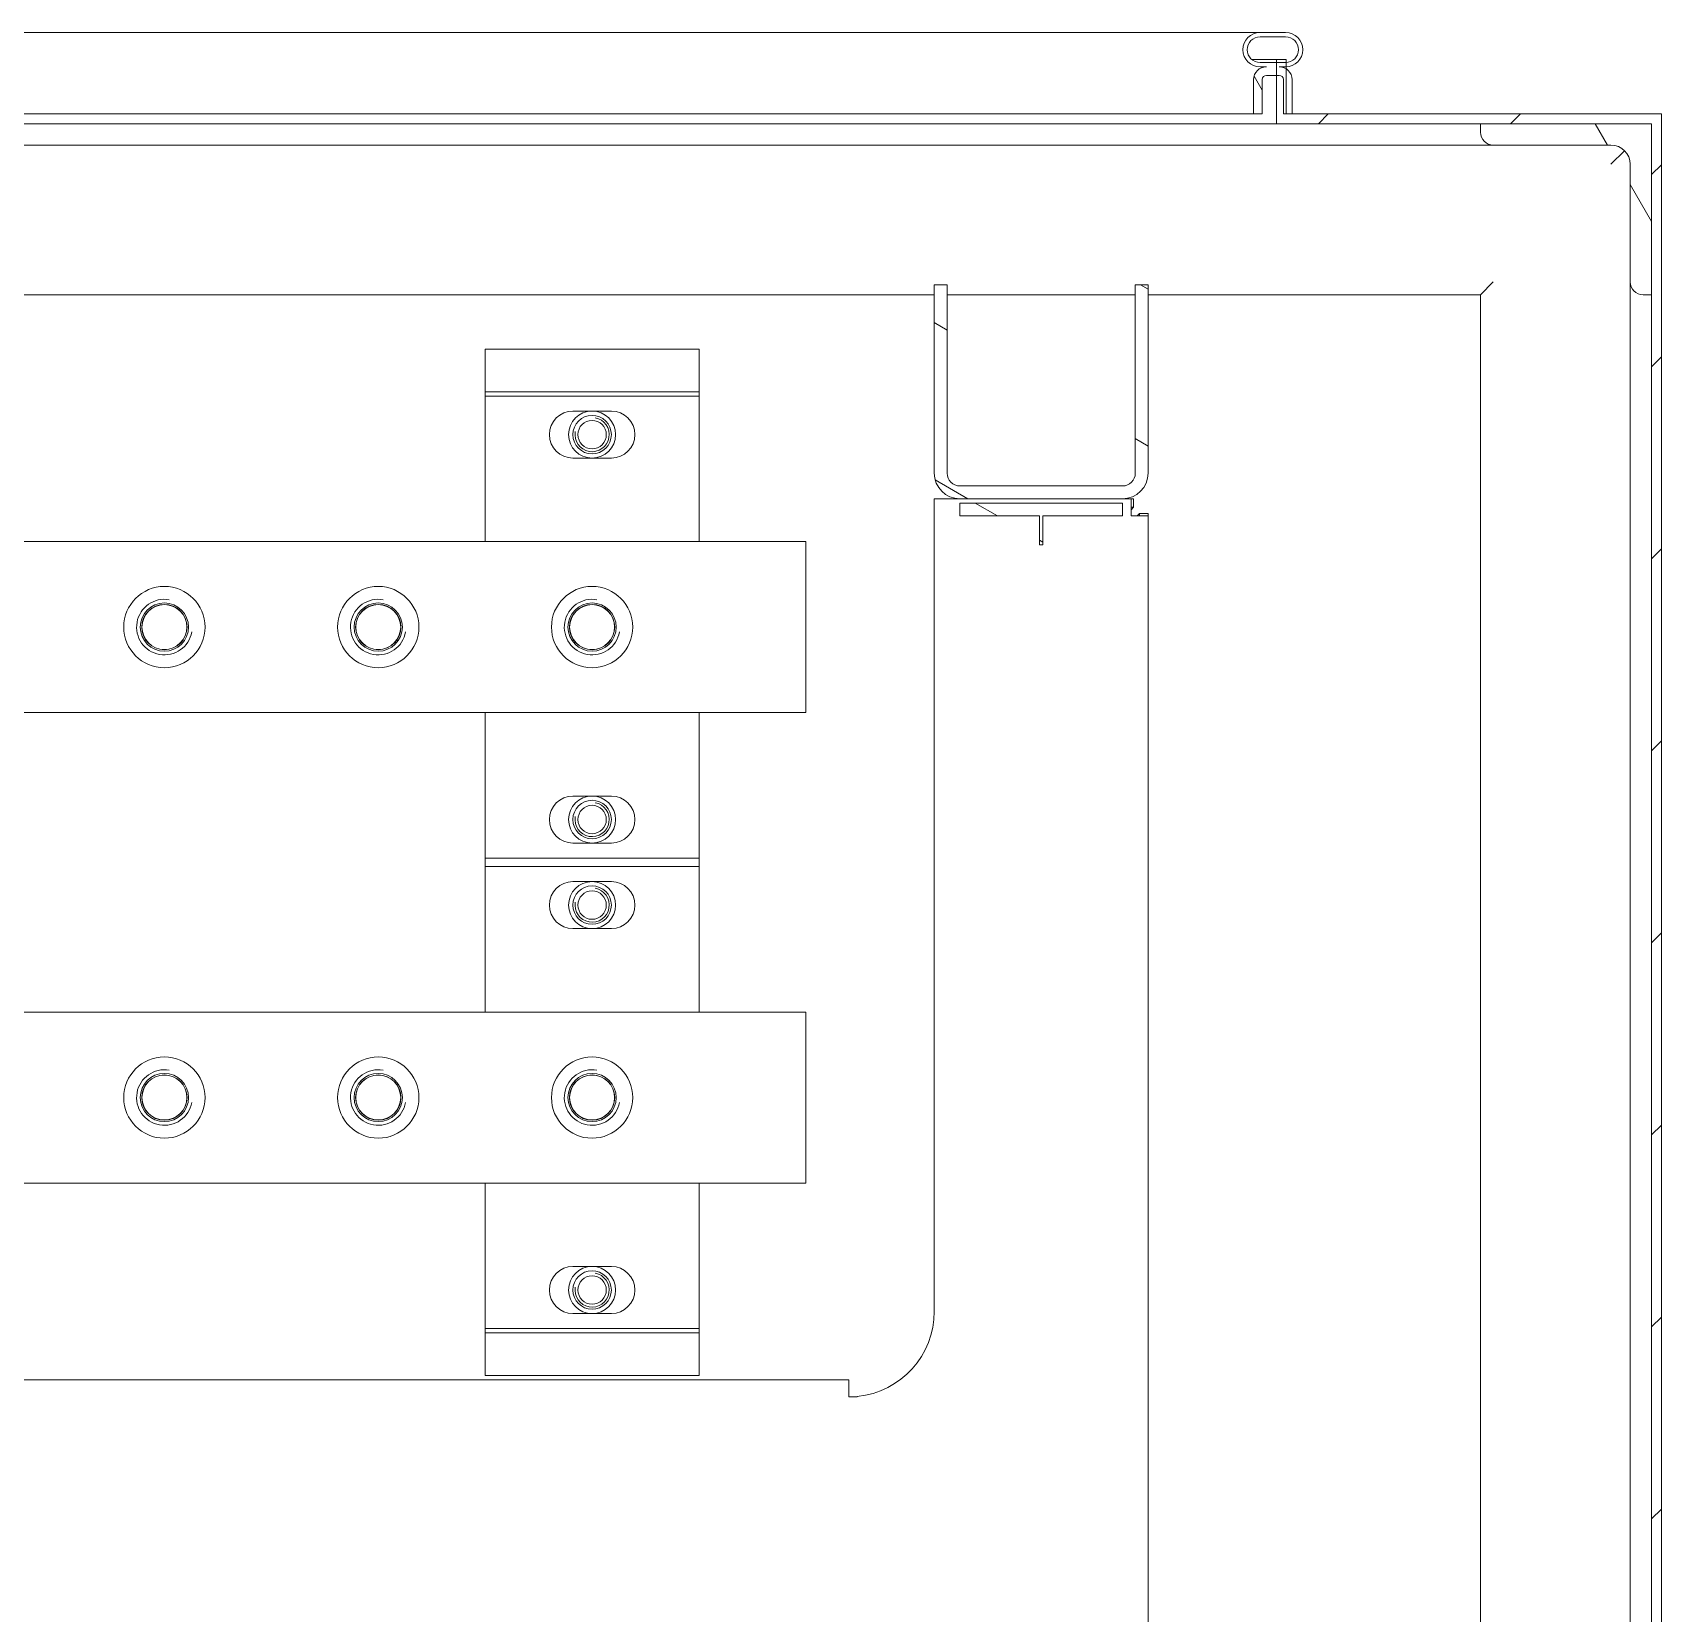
# Model space of a CAD drawing. Header units: millimetres. Extents: x 0 to 5940, y 0 to 4200.
# Drawn here: x 3356.8 to 3737.6, y 3174.4 to 3544 of the extents above; entities that cross this region are included whole.
import ezdxf

# ---------------------------------------------------------------- set-up
doc = ezdxf.new("R2010")
doc.units = ezdxf.units.MM
doc.header["$LTSCALE"] = 10
doc.layers.add('가시적인 것(ISO)', color=3, linetype='Continuous', lineweight=5, true_color=0x00ff00)
doc.layers.add('가시적인 좁은 것(ISO)', color=3, linetype='Continuous', lineweight=5, true_color=0x00ff00)
doc.layers.add('해치(ISO)', color=7, linetype='Continuous', lineweight=5)
pattern_1 = [(120.0002, (0, 0), (-27.49626, -15.87508), [])]
pattern_2 = [(150.00025, (0, 0), (-15.87488, -27.49637), [])]

msp = doc.modelspace()

# ---------------------------------------------------------------- hatches: boundary and pattern name
at = {"layer": '해치(ISO)'}
h = msp.add_hatch(dxfattribs=at)
h.set_pattern_fill('ANSI31', color=256, scale=254, angle=75.00018, style=0)
h.set_pattern_definition(pattern_1)
edge = h.paths.add_edge_path()
edge.add_line((3028.955, 3525.014), (3028.955, 3533.014))
edge.add_ellipse((3025.955, 3533.014), major_axis=(3, 0), ratio=1, start_angle=0, end_angle=56.63299)
edge.add_ellipse((3025.955, 3533.014), major_axis=(1.65, 2.505), ratio=1, start_angle=0, end_angle=33.36701)
edge.add_line((3025.955, 3536.014), (3027.455, 3536.014))
edge.add_ellipse((3027.455, 3540.014), major_axis=(0, -4), ratio=1, start_angle=0, end_angle=2.1491)
edge.add_ellipse((3027.455, 3540.014), major_axis=(0.15, -3.997), ratio=1, start_angle=0, end_angle=177.8509)
edge.add_line((3027.455, 3544.014), (3021.455, 3544.014))
edge.add_ellipse((3021.455, 3540.014), major_axis=(0, 4), ratio=1, start_angle=0, end_angle=180)
edge.add_line((3021.455, 3536.014), (3022.955, 3536.014))
edge.add_ellipse((3022.955, 3533.014), major_axis=(0, 3), ratio=1, start_angle=0, end_angle=90)
edge.add_line((3019.955, 3533.014), (3019.955, 3525.014))
edge.add_line((3019.955, 3525.014), (3021.955, 3525.014))
edge.add_line((3021.955, 3525.014), (3021.955, 3533.014))
edge.add_ellipse((3022.955, 3533.014), major_axis=(-1, 0), ratio=1, start_angle=270, end_angle=360, ccw=False)
edge.add_line((3022.955, 3534.014), (3025.305, 3534.014))
edge.add_line((3025.305, 3534.014), (3025.955, 3534.014))
edge.add_ellipse((3025.955, 3533.014), major_axis=(0, 1), ratio=1, start_angle=270, end_angle=360, ccw=False)
edge.add_line((3026.955, 3533.014), (3026.955, 3525.014))
edge.add_line((3026.955, 3525.014), (3027.605, 3525.014))
edge.add_line((3027.605, 3525.014), (3028.955, 3525.014))
edge = h.paths.add_edge_path(flags=0)
edge.add_ellipse((3027.455, 3540.014), major_axis=(0, 3), ratio=1, start_angle=182.86598, end_angle=360)
edge.add_line((3027.455, 3543.014), (3021.455, 3543.014))
edge.add_ellipse((3021.455, 3540.014), major_axis=(0, -3), ratio=1, start_angle=180, end_angle=360)
edge.add_line((3021.455, 3537.014), (3025.305, 3537.014))
edge.add_line((3025.305, 3537.014), (3027.455, 3537.014))
edge.add_ellipse((3027.455, 3540.014), major_axis=(0.15, -2.996), ratio=1, start_angle=357.13402, end_angle=360)
edge = h.paths.add_edge_path()
edge.add_line((3643.755, 3536.014), (3645.255, 3536.014))
edge.add_ellipse((3645.255, 3533.014), major_axis=(0, 3), ratio=1, start_angle=0, end_angle=90)
edge.add_line((3642.255, 3533.014), (3642.255, 3525.014))
edge.add_line((3642.255, 3525.014), (3644.255, 3525.014))
edge.add_line((3644.255, 3525.014), (3644.255, 3533.014))
edge.add_ellipse((3645.255, 3533.014), major_axis=(-1, 0), ratio=1, start_angle=270, end_angle=360, ccw=False)
edge.add_line((3645.255, 3534.014), (3647.605, 3534.014))
edge.add_line((3647.605, 3534.014), (3648.255, 3534.014))
edge.add_ellipse((3648.255, 3533.014), major_axis=(0, 1), ratio=1, start_angle=270, end_angle=360, ccw=False)
edge.add_line((3649.255, 3533.014), (3649.255, 3525.014))
edge.add_line((3649.255, 3525.014), (3649.905, 3525.014))
edge.add_line((3649.905, 3525.014), (3651.255, 3525.014))
edge.add_line((3651.255, 3525.014), (3651.255, 3533.014))
edge.add_ellipse((3648.255, 3533.014), major_axis=(3, 0), ratio=1, start_angle=0, end_angle=56.63299)
edge.add_ellipse((3648.255, 3533.014), major_axis=(1.65, 2.505), ratio=1, start_angle=0, end_angle=33.36701)
edge.add_line((3648.255, 3536.014), (3649.755, 3536.014))
edge.add_ellipse((3649.755, 3540.014), major_axis=(0, -4), ratio=1, start_angle=0, end_angle=2.1491)
edge.add_ellipse((3649.755, 3540.014), major_axis=(0.15, -3.997), ratio=1, start_angle=0, end_angle=177.8509)
edge.add_line((3649.755, 3544.014), (3643.755, 3544.014))
edge.add_ellipse((3643.755, 3540.014), major_axis=(0, 4), ratio=1, start_angle=0, end_angle=180)
edge = h.paths.add_edge_path(flags=0)
edge.add_line((3649.755, 3537.014), (3647.605, 3537.014))
edge.add_line((3647.605, 3537.014), (3643.755, 3537.014))
edge.add_ellipse((3643.755, 3540.014), major_axis=(0, -3), ratio=1, start_angle=180, end_angle=360, ccw=False)
edge.add_line((3643.755, 3543.014), (3649.755, 3543.014))
edge.add_ellipse((3649.755, 3540.014), major_axis=(0, 3), ratio=1, start_angle=182.86598, end_angle=360, ccw=False)
edge.add_ellipse((3649.755, 3540.014), major_axis=(0.15, -2.996), ratio=1, start_angle=357.13402, end_angle=360, ccw=False)
h = msp.add_hatch(dxfattribs=at)
h.set_pattern_fill('ANSI31', color=256, scale=254, style=0)
h.set_pattern_definition([(45, (0, 0), (-22.45064, 22.45064), [])])
h.paths.add_polyline_path([(2924.905, 2862.714), (2925.601, 2862.714), (2926.602, 2862.714), (2927.099, 2862.714), (2937.605, 2862.714), (2937.605, 2861.364), (2937.605, 2775.014), (3004.955, 2775.014), (3006.955, 2775.014), (3010.305, 2775.014), (3010.305, 2766.014), (3010.305, 2763.014), (3010.305, 2762.314), (3012.605, 2762.314), (3012.605, 2763.011), (3012.605, 2764.011), (3012.605, 2764.509), (3012.605, 2775.014), (3012.605, 2777.314), (2979.905, 2777.314), (2939.905, 2777.314), (2939.905, 2817.314), (2939.905, 2865.014), (2928.605, 2865.014), (2925.605, 2865.014), (2924.905, 2865.014)])
h.paths.add_polyline_path([(3025.305, 3537.714), (3025.305, 3537.014), (3025.305, 3534.014), (3025.305, 3525.014), (3021.955, 3525.014), (3019.955, 3525.014), (2937.605, 3525.014), (2937.605, 3442.664), (2937.605, 3440.664), (2937.605, 3437.314), (2928.605, 3437.314), (2925.605, 3437.314), (2924.905, 3437.314), (2924.905, 3435.014), (2925.601, 3435.014), (2926.602, 3435.014), (2927.099, 3435.014), (2937.605, 3435.014), (2939.905, 3435.014), (2939.905, 3482.714), (2939.905, 3522.714), (2979.905, 3522.714), (3027.605, 3522.714), (3027.605, 3525.014), (3027.605, 3535.52), (3027.605, 3536.017), (3027.605, 3537.018), (3027.605, 3537.714)])
h.paths.add_polyline_path([(3649.905, 3525.014), (3649.905, 3535.52), (3649.905, 3536.017), (3649.905, 3537.018), (3649.905, 3537.714), (3647.605, 3537.714), (3647.605, 3537.014), (3647.605, 3534.014), (3647.605, 3522.714), (3695.305, 3522.714), (3735.305, 3522.714), (3735.305, 3482.714), (3735.305, 2817.314), (3735.305, 2777.314), (3695.305, 2777.314), (3662.605, 2777.314), (3662.605, 2766.014), (3662.605, 2763.014), (3662.605, 2762.314), (3664.905, 2762.314), (3664.905, 2763.011), (3664.905, 2764.011), (3664.905, 2764.509), (3664.905, 2775.014), (3666.255, 2775.014), (3737.605, 2775.014), (3737.605, 3525.014), (3651.255, 3525.014)])
h = msp.add_hatch(dxfattribs=at)
h.set_pattern_fill('ANSI31', color=256, scale=254, angle=75.00018, style=0)
h.set_pattern_definition(pattern_1)
edge = h.paths.add_edge_path()
edge.add_line((3698.305, 3517.714), (3725.805, 3517.714))
edge.add_ellipse((3725.805, 3513.214), major_axis=(0, 4.5), ratio=1, start_angle=270, end_angle=360, ccw=False)
edge.add_line((3730.305, 3513.214), (3730.305, 3485.714))
edge.add_ellipse((3733.305, 3485.714), major_axis=(-3, 0), ratio=1, start_angle=0, end_angle=90)
edge.add_line((3733.305, 3482.714), (3735.305, 3482.714))
edge.add_line((3735.305, 3482.714), (3735.305, 3522.714))
edge.add_line((3735.305, 3522.714), (3695.305, 3522.714))
edge.add_line((3695.305, 3522.714), (3695.305, 3520.714))
edge.add_ellipse((3698.305, 3520.714), major_axis=(-3, 0), ratio=1, start_angle=0, end_angle=90)
edge = h.paths.add_edge_path()
edge.add_line((2939.905, 3482.714), (2941.905, 3482.714))
edge.add_ellipse((2941.905, 3485.714), major_axis=(0, -3), ratio=1, start_angle=0, end_angle=90)
edge.add_line((2944.905, 3485.714), (2944.905, 3513.214))
edge.add_ellipse((2949.405, 3513.214), major_axis=(-4.5, 0), ratio=1, start_angle=270, end_angle=360, ccw=False)
edge.add_line((2949.405, 3517.714), (2976.905, 3517.714))
edge.add_ellipse((2976.905, 3520.714), major_axis=(0, -3), ratio=1, start_angle=0, end_angle=90)
edge.add_line((2979.905, 3520.714), (2979.905, 3522.714))
edge.add_line((2979.905, 3522.714), (2939.905, 3522.714))
edge.add_line((2939.905, 3522.714), (2939.905, 3482.714))
edge = h.paths.add_edge_path()
edge.add_line((2939.905, 2817.314), (2939.905, 2777.314))
edge.add_line((2939.905, 2777.314), (2979.905, 2777.314))
edge.add_line((2979.905, 2777.314), (2979.905, 2779.314))
edge.add_ellipse((2976.905, 2779.314), major_axis=(3, 0), ratio=1, start_angle=0, end_angle=90)
edge.add_line((2976.905, 2782.314), (2949.143, 2782.314))
edge.add_ellipse((2949.143, 2786.814), major_axis=(0, -4.5), ratio=1, start_angle=269.50889, end_angle=360, ccw=False)
edge.add_line((2944.644, 2786.853), (2944.879, 2814.289))
edge.add_ellipse((2941.879, 2814.314), major_axis=(3, -0.026), ratio=1, start_angle=0, end_angle=90.49111)
edge.add_line((2941.879, 2817.314), (2939.905, 2817.314))
edge = h.paths.add_edge_path()
edge.add_line((3730.331, 2814.289), (3730.566, 2786.853))
edge.add_ellipse((3726.066, 2786.814), major_axis=(4.5, 0.039), ratio=1, start_angle=269.50889, end_angle=360, ccw=False)
edge.add_line((3726.066, 2782.314), (3698.305, 2782.314))
edge.add_ellipse((3698.305, 2779.314), major_axis=(0, 3), ratio=1, start_angle=0, end_angle=90)
edge.add_line((3695.305, 2779.314), (3695.305, 2777.314))
edge.add_line((3695.305, 2777.314), (3735.305, 2777.314))
edge.add_line((3735.305, 2777.314), (3735.305, 2817.314))
edge.add_line((3735.305, 2817.314), (3733.331, 2817.314))
edge.add_ellipse((3733.331, 2814.314), major_axis=(0, 3), ratio=1, start_angle=0, end_angle=90.49111)
h = msp.add_hatch(dxfattribs=at)
h.set_pattern_fill('ANSI31', color=256, scale=254, angle=105.00025, style=0)
h.set_pattern_definition(pattern_2)
edge = h.paths.add_edge_path()
edge.add_line((3570.605, 3485.014), (3567.605, 3485.014))
edge.add_line((3567.605, 3485.014), (3567.605, 3441.014))
edge.add_ellipse((3573.605, 3441.014), major_axis=(-6, 0), ratio=1, start_angle=0, end_angle=90)
edge.add_line((3573.605, 3435.014), (3611.605, 3435.014))
edge.add_ellipse((3611.605, 3441.014), major_axis=(0, -6), ratio=1, start_angle=0, end_angle=90)
edge.add_line((3617.605, 3441.014), (3617.605, 3485.014))
edge.add_line((3617.605, 3485.014), (3614.605, 3485.014))
edge.add_line((3614.605, 3485.014), (3614.605, 3441.014))
edge.add_ellipse((3611.605, 3441.014), major_axis=(3, 0), ratio=1, start_angle=270, end_angle=360, ccw=False)
edge.add_line((3611.605, 3438.014), (3573.605, 3438.014))
edge.add_ellipse((3573.605, 3441.014), major_axis=(0, -3), ratio=1, start_angle=270, end_angle=360, ccw=False)
edge.add_line((3570.605, 3441.014), (3570.605, 3485.014))
h = msp.add_hatch(dxfattribs=at)
h.set_pattern_fill('ANSI31', color=256, scale=254, angle=105.00025, style=0)
h.set_pattern_definition(pattern_2)
h.paths.add_polyline_path([(3592.222, 3424.214), (3592.987, 3424.214), (3592.987, 3431.014), (3611.605, 3431.014), (3611.605, 3434.014), (3573.605, 3434.014), (3573.605, 3431.014), (3592.222, 3431.014)])
h.paths.add_polyline_path([(3573.605, 2918.014), (3573.605, 2915.014), (3611.605, 2915.014), (3611.605, 2918.014), (3592.987, 2918.014), (3592.987, 2924.814), (3592.222, 2924.814), (3592.222, 2918.014)])

# ---------------------------------------------------------------- linework, layer by layer
at = {"layer": '가시적인 것(ISO)'}
for p, q in [((3027.455, 3544.014), (3643.755, 3544.014)), ((3649.755, 3544.014), (3643.755, 3544.014)), ((3643.755, 3543.014), (3649.755, 3543.014)), ((3647.605, 3537.714), (3641.829, 3537.714)), ((3649.755, 3537.014), (3643.755, 3537.014)), ((3643.755, 3536.014), (3645.255, 3536.014)), ((3645.255, 3534.014), (3648.255, 3534.014)), ((3649.905, 3537.714), (3647.605, 3537.714)), ((3647.605, 3537.714), (3647.605, 3522.714)), ((3648.255, 3536.014), (3649.755, 3536.014)), ((3649.905, 3525.014), (3649.905, 3537.714)), ((3642.255, 3533.014), (3642.255, 3525.014)), ((3644.255, 3525.014), (3644.255, 3533.014)), ((3649.255, 3533.014), (3649.255, 3525.014)), ((3651.255, 3525.014), (3651.255, 3533.014)), ((3027.605, 3522.714), (3647.605, 3522.714)), ((3028.955, 3525.014), (3642.255, 3525.014)), ((3642.255, 3525.014), (3644.255, 3525.014)), ((3647.605, 3522.714), (3735.305, 3522.714)), ((3649.255, 3525.014), (3651.255, 3525.014)), ((3737.605, 3525.014), (3649.905, 3525.014)), ((3695.305, 3522.714), (3695.305, 3520.714)), ((3735.305, 3522.714), (3695.305, 3522.714)), ((3735.305, 3522.714), (3735.305, 2777.314)), ((3735.305, 3482.714), (3735.305, 3522.714)), ((3737.605, 2775.014), (3737.605, 3525.014)), ((2976.905, 3517.714), (3698.305, 3517.714)), ((3698.305, 3517.714), (3725.805, 3517.714)), ((3725.805, 3513.214), (3728.987, 3516.396)), ((3730.305, 3513.214), (3730.305, 3485.714)), ((3570.605, 3485.014), (3567.605, 3485.014)), ((3567.605, 3485.014), (3567.605, 3441.014)), ((3570.605, 3441.014), (3570.605, 3485.014)), ((3617.605, 3485.014), (3614.605, 3485.014)), ((3614.605, 3485.014), (3614.605, 3441.014)), ((3617.605, 3441.014), (3617.605, 3485.014)), ((3698.305, 3485.714), (3695.305, 3482.714)), ((3730.305, 3485.714), (3730.305, 2785.303)), ((3067.605, 3482.714), (3567.605, 3482.714)), ((3570.605, 3482.714), (3614.605, 3482.714)), ((3617.605, 3482.714), (3695.305, 3482.714)), ((3695.305, 3482.714), (3695.305, 2817.314)), ((3733.305, 3482.714), (3735.305, 3482.714)), ((3468.605, 3470.014), (3462.605, 3470.014)), ((3462.605, 3470.014), (3462.605, 3460.014)), ((3468.605, 3470.014), (3512.605, 3470.014)), ((3512.605, 3460.014), (3512.605, 3470.014)), ((3462.605, 3460.014), (3462.605, 3459.014)), ((3512.605, 3460.014), (3462.605, 3460.014)), ((3512.605, 3459.014), (3462.605, 3459.014)), ((3462.605, 3459.014), (3462.605, 3425.014)), ((3512.605, 3459.014), (3512.605, 3460.014)), ((3512.605, 3425.014), (3512.605, 3459.014)), ((3483.105, 3455.514), (3492.105, 3455.514)), ((3492.105, 3444.514), (3483.105, 3444.514)), ((3567.605, 3431.014), (3567.605, 3435.014)), ((3567.605, 3435.014), (3573.605, 3435.014)), ((3611.605, 3438.014), (3573.605, 3438.014)), ((3573.605, 3435.014), (3611.605, 3435.014)), ((3611.605, 3435.014), (3613.605, 3435.014)), ((3613.605, 3431.014), (3613.605, 3435.014)), ((3614.19, 3435.014), (3613.605, 3435.014)), ((3614.19, 3433.014), (3614.19, 3435.014)), ((3611.605, 3434.014), (3573.605, 3434.014)), ((3573.605, 3434.014), (3573.605, 3431.014)), ((3611.605, 3431.014), (3611.605, 3434.014)), ((3613.605, 3433.014), (3614.19, 3433.014)), ((3613.605, 3432.429), (3614.19, 3433.014)), ((3615.019, 3431.014), (3615.605, 3431.6)), ((3615.605, 3431.6), (3617.605, 3431.6)), ((3615.605, 3431.014), (3615.605, 3431.6)), ((3617.605, 3431.014), (3617.605, 3431.6)), ((3567.605, 3431.014), (3567.605, 3245.014)), ((3573.605, 3431.014), (3592.222, 3431.014)), ((3592.222, 3431.014), (3592.222, 3424.214)), ((3592.987, 3424.214), (3592.987, 3431.014)), ((3592.987, 3431.014), (3611.605, 3431.014)), ((3617.605, 3431.014), (3613.605, 3431.014)), ((3617.605, 3431.014), (3617.605, 2919.014)), ((3067.605, 3425.014), (3537.605, 3425.014)), ((3537.605, 3422.014), (3537.605, 3425.014)), ((3592.222, 3424.214), (3592.987, 3424.214)), ((3537.605, 3422.014), (3537.605, 3388.014)), ((3537.605, 3385.014), (3537.605, 3388.014)), ((3067.605, 3385.014), (3537.605, 3385.014)), ((3462.605, 3385.014), (3462.605, 3351.014)), ((3512.605, 3351.014), (3512.605, 3385.014)), ((3483.105, 3365.514), (3492.105, 3365.514)), ((3492.105, 3354.514), (3483.105, 3354.514)), ((3462.605, 3351.014), (3512.605, 3351.014)), ((3462.605, 3351.014), (3462.605, 3349.014)), ((3512.605, 3349.014), (3462.605, 3349.014)), ((3462.605, 3349.014), (3462.605, 3315.014)), ((3512.605, 3349.014), (3512.605, 3351.014)), ((3512.605, 3315.014), (3512.605, 3349.014)), ((3483.105, 3345.514), (3492.105, 3345.514)), ((3492.105, 3334.514), (3483.105, 3334.514)), ((3067.605, 3315.014), (3537.605, 3315.014)), ((3537.605, 3312.014), (3537.605, 3315.014)), ((3537.605, 3312.014), (3537.605, 3278.014)), ((3067.605, 3275.014), (3537.605, 3275.014)), ((3462.605, 3275.014), (3462.605, 3241.014)), ((3512.605, 3241.014), (3512.605, 3275.014)), ((3537.605, 3275.014), (3537.605, 3278.014)), ((3483.105, 3255.514), (3492.105, 3255.514)), ((3462.605, 3241.014), (3512.605, 3241.014)), ((3462.605, 3241.014), (3462.605, 3240.014)), ((3492.105, 3244.514), (3483.105, 3244.514)), ((3512.605, 3240.014), (3512.605, 3241.014)), ((3462.605, 3240.014), (3462.605, 3230.014)), ((3462.605, 3240.014), (3512.605, 3240.014)), ((3512.605, 3230.014), (3512.605, 3240.014)), ((3462.605, 3230.014), (3468.605, 3230.014)), ((3512.605, 3230.014), (3468.605, 3230.014)), ((3087.605, 3229.014), (3547.605, 3229.014)), ((3547.605, 3225.014), (3547.605, 3229.014)), ((3549.605, 3225.014), (3547.605, 3225.014)), ((3549.605, 3225.115), (3549.605, 3225.014))]:
    msp.add_line(p, q, dxfattribs=at)
for centre, radius in [((3487.605, 3450.014), 5.5), ((3487.605, 3450.014), 4.5), ((3487.605, 3450.014), 3.324), ((3387.605, 3405.014), 9.5), ((3437.605, 3405.014), 9.5), ((3487.605, 3405.014), 9.5), ((3387.605, 3405.014), 5.638), ((3387.605, 3405.014), 5.295), ((3387.605, 3405.014), 5.25), ((3437.605, 3405.014), 5.638), ((3437.605, 3405.014), 5.295), ((3437.605, 3405.014), 5.25), ((3487.605, 3405.014), 5.638), ((3487.605, 3405.014), 5.295), ((3487.605, 3405.014), 5.25), ((3487.605, 3360.014), 5.5), ((3487.605, 3360.014), 4.5), ((3487.605, 3360.014), 3.324), ((3487.605, 3340.014), 5.5), ((3487.605, 3340.014), 4.5), ((3487.605, 3340.014), 3.324), ((3387.605, 3295.014), 9.5), ((3437.605, 3295.014), 9.5), ((3487.605, 3295.014), 9.5), ((3387.605, 3295.014), 5.638), ((3387.605, 3295.014), 5.294), ((3387.605, 3295.014), 5.25), ((3437.605, 3295.014), 5.638), ((3437.605, 3295.014), 5.294), ((3437.605, 3295.014), 5.25), ((3487.605, 3295.014), 5.638), ((3487.605, 3295.014), 5.294), ((3487.605, 3295.014), 5.25), ((3487.605, 3250.014), 5.5), ((3487.605, 3250.014), 4.5), ((3487.605, 3250.014), 3.324)]:
    msp.add_circle(centre, radius, dxfattribs=at)
for centre, radius, start, end in [((3643.755, 3540.014), 4, 90, 270), ((3643.755, 3540.014), 3, 90, 270), ((3649.755, 3540.014), 4, 270, 90), ((3649.755, 3540.014), 3, 270, 90), ((3645.255, 3533.014), 3, 90, 180), ((3645.255, 3533.014), 1, 90, 180), ((3648.255, 3533.014), 3, 0, 90), ((3648.255, 3533.014), 1, 0, 90), ((3698.305, 3520.714), 3, 180, 270), ((3725.805, 3513.214), 4.5, 0, 90), ((3733.305, 3485.714), 3, 180, 270), ((3483.105, 3450.014), 5.5, 90, 270), ((3492.105, 3450.014), 5.5, 270, 90), ((3573.605, 3441.014), 6, 180, 270), ((3573.605, 3441.014), 3, 180, 270), ((3611.605, 3441.014), 6, 270, 0), ((3611.605, 3441.014), 3, 270, 0), ((3483.105, 3360.014), 5.5, 90, 270), ((3492.105, 3360.014), 5.5, 270, 90), ((3483.105, 3340.014), 5.5, 90, 270), ((3492.105, 3340.014), 5.5, 270, 90), ((3483.105, 3250.014), 5.5, 90, 270), ((3492.105, 3250.014), 5.5, 270, 90), ((3547.605, 3245.014), 20, 275.73917, 0)]:
    msp.add_arc(centre, radius, start, end, dxfattribs=at)
at = {"layer": '가시적인 좁은 것(ISO)'}
for centre, radius, start, end in [((3487.605, 3450.014), 4, 170, 80), ((3387.605, 3405.014), 6.495, 80, 350), ((3437.605, 3405.014), 6.495, 80, 350), ((3487.605, 3405.014), 6.495, 80, 350), ((3487.605, 3360.014), 4, 170, 80), ((3487.605, 3340.014), 4, 170, 80), ((3387.605, 3295.014), 6.495, 80, 350), ((3437.605, 3295.014), 6.495, 80, 350), ((3487.605, 3295.014), 6.495, 80, 350), ((3487.605, 3250.014), 4, 170, 80)]:
    msp.add_arc(centre, radius, start, end, dxfattribs=at)

doc.saveas('drawing.dxf')
